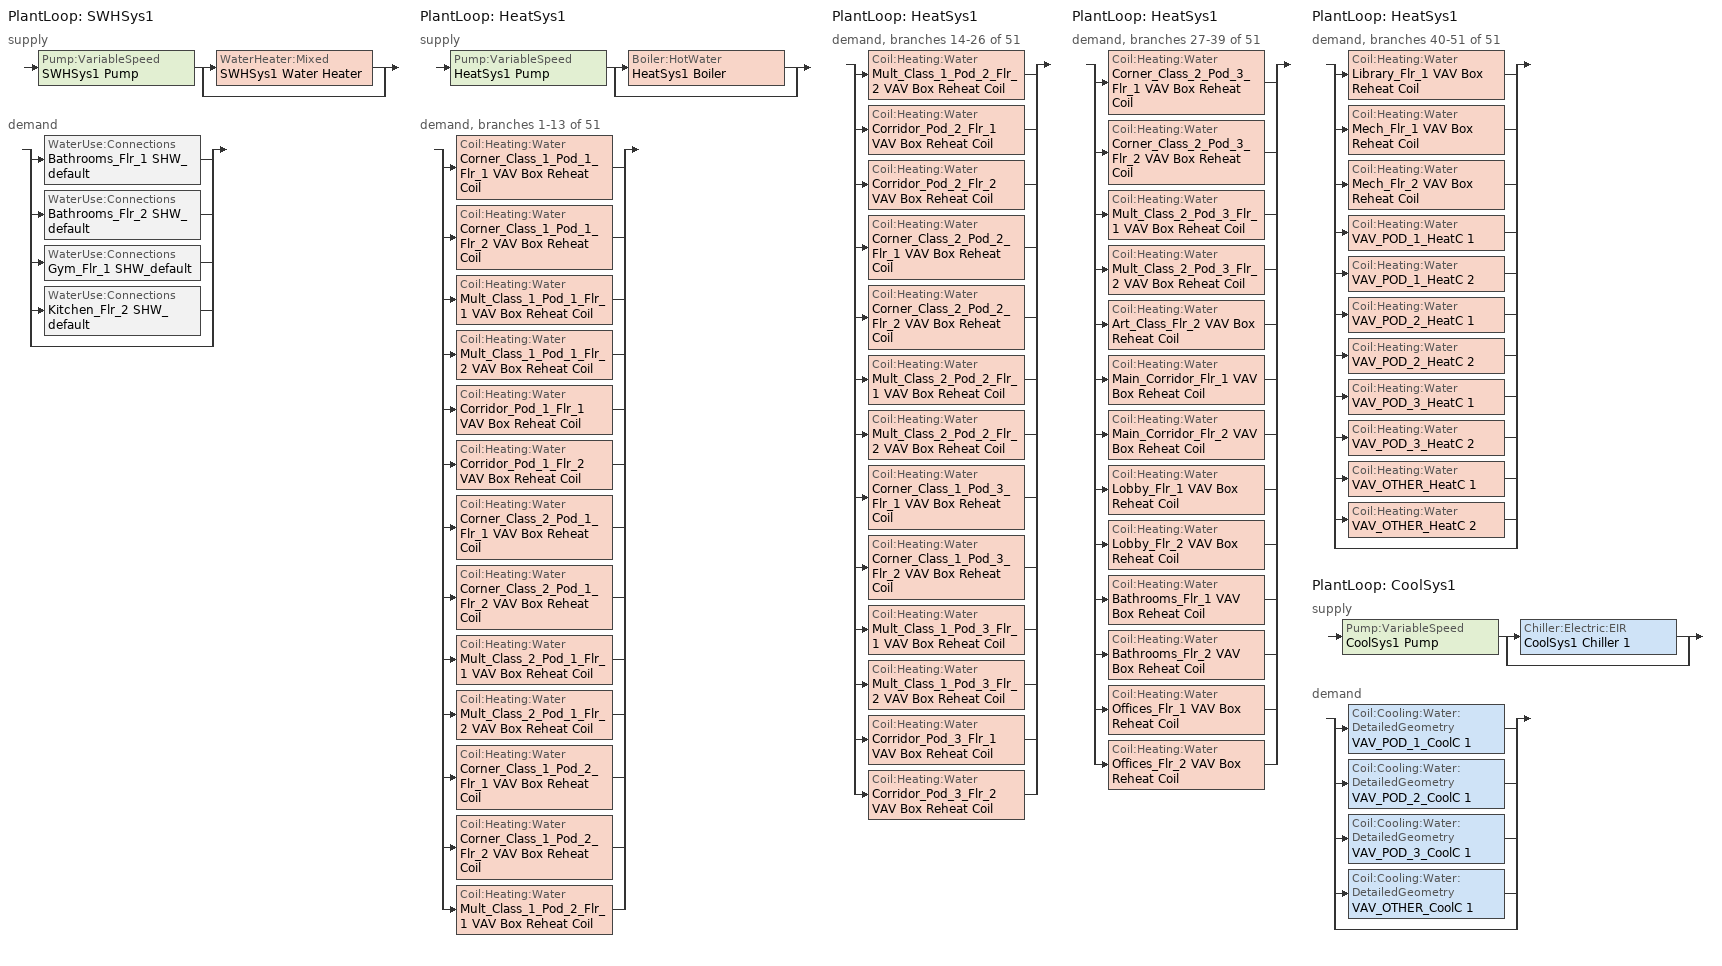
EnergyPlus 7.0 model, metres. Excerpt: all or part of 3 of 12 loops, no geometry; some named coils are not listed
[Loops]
PlantLoop 'SWHSys1'
 supply: Pump:VariableSpeed 'SWHSys1 Pump' > split
  | WaterHeater:Mixed 'SWHSys1 Water Heater'
  | bypass
 demand: split
  | WaterUse:Connections 'Bathrooms_Flr_1 SHW_default'
  | WaterUse:Connections 'Bathrooms_Flr_2 SHW_default'
  | WaterUse:Connections 'Gym_Flr_1 SHW_default'
  | WaterUse:Connections 'Kitchen_Flr_2 SHW_default'
  | bypass
PlantLoop 'HeatSys1'
 supply: Pump:VariableSpeed 'HeatSys1 Pump' > split
  | Boiler:HotWater 'HeatSys1 Boiler'
  | bypass
 demand, branches 1-13 of 51: split
  | Coil:Heating:Water 'Corner_Class_1_Pod_1_Flr_1 VAV Box Reheat Coil'
  | Coil:Heating:Water 'Corner_Class_1_Pod_1_Flr_2 VAV Box Reheat Coil'
  | Coil:Heating:Water 'Mult_Class_1_Pod_1_Flr_1 VAV Box Reheat Coil'
  | Coil:Heating:Water 'Mult_Class_1_Pod_1_Flr_2 VAV Box Reheat Coil'
  | Coil:Heating:Water 'Corridor_Pod_1_Flr_1 VAV Box Reheat Coil'
  | Coil:Heating:Water 'Corridor_Pod_1_Flr_2 VAV Box Reheat Coil'
  | Coil:Heating:Water 'Corner_Class_2_Pod_1_Flr_1 VAV Box Reheat Coil'
  | Coil:Heating:Water 'Corner_Class_2_Pod_1_Flr_2 VAV Box Reheat Coil'
  | Coil:Heating:Water 'Mult_Class_2_Pod_1_Flr_1 VAV Box Reheat Coil'
  | Coil:Heating:Water 'Mult_Class_2_Pod_1_Flr_2 VAV Box Reheat Coil'
  | Coil:Heating:Water 'Corner_Class_1_Pod_2_Flr_1 VAV Box Reheat Coil'
  | Coil:Heating:Water 'Corner_Class_1_Pod_2_Flr_2 VAV Box Reheat Coil'
  | Coil:Heating:Water 'Mult_Class_1_Pod_2_Flr_1 VAV Box Reheat Coil'
PlantLoop 'HeatSys1'
 demand, branches 14-26 of 51: split
  | Coil:Heating:Water 'Mult_Class_1_Pod_2_Flr_2 VAV Box Reheat Coil'
  | Coil:Heating:Water 'Corridor_Pod_2_Flr_1 VAV Box Reheat Coil'
  | Coil:Heating:Water 'Corridor_Pod_2_Flr_2 VAV Box Reheat Coil'
  | Coil:Heating:Water 'Corner_Class_2_Pod_2_Flr_1 VAV Box Reheat Coil'
  | Coil:Heating:Water 'Corner_Class_2_Pod_2_Flr_2 VAV Box Reheat Coil'
  | Coil:Heating:Water 'Mult_Class_2_Pod_2_Flr_1 VAV Box Reheat Coil'
  | Coil:Heating:Water 'Mult_Class_2_Pod_2_Flr_2 VAV Box Reheat Coil'
  | Coil:Heating:Water 'Corner_Class_1_Pod_3_Flr_1 VAV Box Reheat Coil'
  | Coil:Heating:Water 'Corner_Class_1_Pod_3_Flr_2 VAV Box Reheat Coil'
  | Coil:Heating:Water 'Mult_Class_1_Pod_3_Flr_1 VAV Box Reheat Coil'
  | Coil:Heating:Water 'Mult_Class_1_Pod_3_Flr_2 VAV Box Reheat Coil'
  | Coil:Heating:Water 'Corridor_Pod_3_Flr_1 VAV Box Reheat Coil'
  | Coil:Heating:Water 'Corridor_Pod_3_Flr_2 VAV Box Reheat Coil'
PlantLoop 'HeatSys1'
 demand, branches 27-39 of 51: split
  | Coil:Heating:Water 'Corner_Class_2_Pod_3_Flr_1 VAV Box Reheat Coil'
  | Coil:Heating:Water 'Corner_Class_2_Pod_3_Flr_2 VAV Box Reheat Coil'
  | Coil:Heating:Water 'Mult_Class_2_Pod_3_Flr_1 VAV Box Reheat Coil'
  | Coil:Heating:Water 'Mult_Class_2_Pod_3_Flr_2 VAV Box Reheat Coil'
  | Coil:Heating:Water 'Art_Class_Flr_2 VAV Box Reheat Coil'
  | Coil:Heating:Water 'Main_Corridor_Flr_1 VAV Box Reheat Coil'
  | Coil:Heating:Water 'Main_Corridor_Flr_2 VAV Box Reheat Coil'
  | Coil:Heating:Water 'Lobby_Flr_1 VAV Box Reheat Coil'
  | Coil:Heating:Water 'Lobby_Flr_2 VAV Box Reheat Coil'
  | Coil:Heating:Water 'Bathrooms_Flr_1 VAV Box Reheat Coil'
  | Coil:Heating:Water 'Bathrooms_Flr_2 VAV Box Reheat Coil'
  | Coil:Heating:Water 'Offices_Flr_1 VAV Box Reheat Coil'
  | Coil:Heating:Water 'Offices_Flr_2 VAV Box Reheat Coil'
PlantLoop 'HeatSys1'
 demand, branches 40-51 of 51: split
  | Coil:Heating:Water 'Library_Flr_1 VAV Box Reheat Coil'
  | Coil:Heating:Water 'Mech_Flr_1 VAV Box Reheat Coil'
  | Coil:Heating:Water 'Mech_Flr_2 VAV Box Reheat Coil'
  | Coil:Heating:Water 'VAV_POD_1_HeatC 1'
  | Coil:Heating:Water 'VAV_POD_1_HeatC 2'
  | Coil:Heating:Water 'VAV_POD_2_HeatC 1'
  | Coil:Heating:Water 'VAV_POD_2_HeatC 2'
  | Coil:Heating:Water 'VAV_POD_3_HeatC 1'
  | Coil:Heating:Water 'VAV_POD_3_HeatC 2'
  | Coil:Heating:Water 'VAV_OTHER_HeatC 1'
  | Coil:Heating:Water 'VAV_OTHER_HeatC 2'
  | bypass
PlantLoop 'CoolSys1'
 supply: Pump:VariableSpeed 'CoolSys1 Pump' > split
  | Chiller:Electric:EIR 'CoolSys1 Chiller 1'
  | bypass
 demand: split
  | Coil:Cooling:Water:DetailedGeometry 'VAV_POD_1_CoolC 1'
  | Coil:Cooling:Water:DetailedGeometry 'VAV_POD_2_CoolC 1'
  | Coil:Cooling:Water:DetailedGeometry 'VAV_POD_3_CoolC 1'
  | Coil:Cooling:Water:DetailedGeometry 'VAV_OTHER_CoolC 1'
  | bypass
[Coil:Heating:Water] Availability Schedule=ALWAYS_ON; U-Factor Times Area Value {W/K}=AUTOSIZE; Maximum Water Flow Rate {m3/s}=AUTOSIZE; Coil Peformance input method=UFactorTimesAreaAndDesignWaterFlowRate; Nominal Capacity=AUTOSIZE; Design Inlet Water Temperature=82.2; Design Inlet Air Temperature=16.6; Design Outlet Water Temperature=71.1; Design Outlet Air Temperature=32.2; Rated Ratio for Air and Water Convection=1
Corner_Class_1_Pod_1_Flr_1 VAV Box Reheat Coil; Corner_Class_1_Pod_1_Flr_2 VAV Box Reheat Coil; Mult_Class_1_Pod_1_Flr_1 VAV Box Reheat Coil; Mult_Class_1_Pod_1_Flr_2 VAV Box Reheat Coil; Corridor_Pod_1_Flr_1 VAV Box Reheat Coil; Corridor_Pod_1_Flr_2 VAV Box Reheat Coil; Corner_Class_2_Pod_1_Flr_1 VAV Box Reheat Coil; Corner_Class_2_Pod_1_Flr_2 VAV Box Reheat Coil; Mult_Class_2_Pod_1_Flr_1 VAV Box Reheat Coil; Mult_Class_2_Pod_1_Flr_2 VAV Box Reheat Coil; Corner_Class_1_Pod_2_Flr_1 VAV Box Reheat Coil; Corner_Class_1_Pod_2_Flr_2 VAV Box Reheat Coil; Mult_Class_1_Pod_2_Flr_1 VAV Box Reheat Coil; Mult_Class_1_Pod_2_Flr_2 VAV Box Reheat Coil; Corridor_Pod_2_Flr_1 VAV Box Reheat Coil; Corridor_Pod_2_Flr_2 VAV Box Reheat Coil; Corner_Class_2_Pod_2_Flr_1 VAV Box Reheat Coil; Corner_Class_2_Pod_2_Flr_2 VAV Box Reheat Coil; Mult_Class_2_Pod_2_Flr_1 VAV Box Reheat Coil; Mult_Class_2_Pod_2_Flr_2 VAV Box Reheat Coil; Corner_Class_1_Pod_3_Flr_1 VAV Box Reheat Coil; Corner_Class_1_Pod_3_Flr_2 VAV Box Reheat Coil; Mult_Class_1_Pod_3_Flr_1 VAV Box Reheat Coil; Mult_Class_1_Pod_3_Flr_2 VAV Box Reheat Coil; Corridor_Pod_3_Flr_1 VAV Box Reheat Coil; Corridor_Pod_3_Flr_2 VAV Box Reheat Coil; Corner_Class_2_Pod_3_Flr_1 VAV Box Reheat Coil; Corner_Class_2_Pod_3_Flr_2 VAV Box Reheat Coil; Mult_Class_2_Pod_3_Flr_1 VAV Box Reheat Coil; Mult_Class_2_Pod_3_Flr_2 VAV Box Reheat Coil; Art_Class_Flr_2 VAV Box Reheat Coil; Main_Corridor_Flr_1 VAV Box Reheat Coil; Main_Corridor_Flr_2 VAV Box Reheat Coil; Lobby_Flr_1 VAV Box Reheat Coil; Lobby_Flr_2 VAV Box Reheat Coil; Bathrooms_Flr_1 VAV Box Reheat Coil; Bathrooms_Flr_2 VAV Box Reheat Coil; Offices_Flr_1 VAV Box Reheat Coil; Offices_Flr_2 VAV Box Reheat Coil; Library_Flr_1 VAV Box Reheat Coil; Mech_Flr_1 VAV Box Reheat Coil; Mech_Flr_2 VAV Box Reheat Coil
[WaterUse:Connections]
Name | Water Use Equipment 1
Bathrooms_Flr_1 SHW_default | Bathrooms_Flr_1 SHW_default
Bathrooms_Flr_2 SHW_default | Bathrooms_Flr_2 SHW_default
Gym_Flr_1 SHW_default | Gym_Flr_1 SHW_default
Kitchen_Flr_2 SHW_default | Kitchen_Flr_2 SHW_default
[WaterUse:Equipment]
Name | Peak Flow Rate {m3/s} | Flow Rate Fraction Schedule | Target Temperature Schedule | Hot Water Supply Temperature Schedule Name  {C} | Zone | Sensible Fraction Schedule | Latent Fraction Schedule
Bathrooms_Flr_1 SHW_default | 5.48611e-05 | BLDG_SWH_SCH | Bathrooms_Flr_1 SHW_default Temp Sched | Bathrooms_Flr_1 SHW_default Hot Supply Temp Sched | Bathrooms_Flr_1 | Bathrooms_Flr_1 SHW_default Sensible fract sched | Bathrooms_Flr_1 SHW_default Latent fract sched
Bathrooms_Flr_2 SHW_default | 5.48611e-05 | BLDG_SWH_SCH | Bathrooms_Flr_2 SHW_default Temp Sched | Bathrooms_Flr_2 SHW_default Hot Supply Temp Sched | Bathrooms_Flr_2 | Bathrooms_Flr_2 SHW_default Sensible fract sched | Bathrooms_Flr_2 SHW_default Latent fract sched
Gym_Flr_1 SHW_default | 0.000199231 | SHOWERS_SWH_SCH | Gym_Flr_1 SHW_default Temp Sched | Gym_Flr_1 SHW_default Hot Supply Temp Sched | Gym_Flr_1 | Gym_Flr_1 SHW_default Sensible fract sched | Gym_Flr_1 SHW_default Latent fract sched
Kitchen_Flr_2 SHW_default | 0.00013985 | BLDG_SWH_SCH | Kitchen_Flr_2 SHW_default Temp Sched | Kitchen_Flr_2 SHW_default Hot Supply Temp Sched | Kitchen_Flr_2 | Kitchen_Flr_2 SHW_default Sensible fract sched | Kitchen_Flr_2 SHW_default Latent fract sched
[PlantLoop] Fluid Type {WATER}=Water; Maximum Loop Flow Rate {m3/s}=AUTOSIZE; Minimum Loop Flow Rate {m3/s}=0; Loop Volume {m3}=AUTOSIZE; Load Distribution Scheme {OPTIMAL | SEQUENTIAL}=Optimal
Name | Loop Equipment Operation Scheme | Maximum Loop Temperature {C} | Minimum Loop Temperature {C}
SWHSys1 | SWHSys1 Loop Operation Scheme List | 60 | 10
HeatSys1 | HeatSys1 Loop Operation Scheme List | 100 | 10
CoolSys1 | CoolSys1 Loop Operation Scheme List | 98 | 1
[Sizing:Plant]
Name | Loop Type {COOLING | HEATING} | Design Loop Exit Temperature {C} | Design Loop Temperature Difference {C}
SWHSys1 | Heating | 60 | 5
HeatSys1 | Heating | 82.2 | 11.1
CoolSys1 | Cooling | 6.67 | 6.67
[SetpointManager:Scheduled] Control Variable {TEMP}=Temperature
Name | Schedule | Setpoint Node
SWHSys1 Loop Setpoint Manager | SWHSys1-Loop-Temp-Schedule | SWHSys1 Supply Outlet Node
HeatSys1 Loop Setpoint Manager | HW-Loop-Temp-Schedule | HeatSys1 Supply Outlet Node
CoolSys1 Loop Setpoint Manager | CW-Loop-Temp-Schedule | CoolSys1 Supply Outlet Node
[PlantEquipmentOperationSchemes] Control Scheme 1 Schedule=PlantOnSched
Name | Control Scheme 1 Object Type {*******} | Control Scheme 1
SWHSys1 Loop Operation Scheme List | PlantEquipmentOperation:HeatingLoad | SWHSys1 Operation Scheme
HeatSys1 Loop Operation Scheme List | PlantEquipmentOperation:HeatingLoad | HeatSys1 Operation Scheme
CoolSys1 Loop Operation Scheme List | PlantEquipmentOperation:CoolingLoad | CoolSys1 Operation Scheme
[PlantEquipmentOperation:HeatingLoad] Load Range 1 Lower Limit {W}=0; Load Range 1 Upper Limit {W}=1000000000000000
Name | Priority Control 1 Equipment List
SWHSys1 Operation Scheme | SWHSys1 Equipment List
HeatSys1 Operation Scheme | HeatSys1 Equipment List
[PlantEquipmentList]
SWHSys1 Equipment List: SWHSys1 Water Heater
HeatSys1 Equipment List: HeatSys1 Boiler
CoolSys1 Equipment List: CoolSys1 Chiller 1
[Pump:VariableSpeed] Rated Flow Rate {m3/s}=AUTOSIZE; Rated Power Consumption {W}=AUTOSIZE; Motor Efficiency=0.8; Fraction of Motor Inefficiencies to Fluid Stream=0; Coefficient 1 of the Part Load Performance Curve=0; Minimum Flow Rate {m3/s}=0; Pump Control Type {Continuous | Intermittent}=Intermittent
Name | Rated Pump Head {Pa} [179352 Pa = 60 ft] | Coefficient 2 of the Part Load Performance Curve | Coefficient 3 of the Part Load Performance Curve | Coefficient 4 of the Part Load Performance Curve
SWHSys1 Pump | 39228 | 1 | 0 | 0
HeatSys1 Pump | 179344 | 0.0216 | -0.0325 | 1.0095
CoolSys1 Pump | 224180 | 0.0216 | -0.0325 | 1.0095
[WaterHeater:Mixed]
SWHSys1 Water Heater: Tank Volume {m3}=3; Setpoint Temperature Schedule=SWHSys1 Water Heater Setpoint Temperature Schedule Name; Deadband Temperature Difference {deltaC}=2; Maximum Temperature Limit {C}=82.2222; Heater Control Type {Cycle | Modulate}=Cycle; Heater Maximum Capacity {W}=845000; Heater Fuel Type=NATURALGAS; Heater Thermal Efficiency=0.8; Off Cycle Parasitic Fuel Consumption Rate {W}=20; Off Cycle Parasitic Fuel Type=NATURALGAS; Off Cycle Parasitic Heat Fraction To Tank=0.8; On Cycle Parasitic Fuel Type=NATURALGAS; Ambient Temperature Indicator {Schedule | Zone | Outdoors}=SCHEDULE; Ambient Temperature Schedule=SWHSys1 Water Heater Ambient Temperature Schedule Name; Off Cycle Loss Coefficient to Ambient Temperature {W/K}=6; On Cycle Loss Coefficient to Ambient Temperature {W/K}=6; Use Side Effectiveness=1; Source Side Effectiveness=1; Use Side Design Flow Rate=AUTOSIZE; Source Side Design Flow Rate=AUTOSIZE; Indirect Water Heater Recovery Time=1.5
[Boiler:HotWater]
HeatSys1 Boiler: Fuel Type=NATURALGAS; Nominal Capacity {W}=AUTOSIZE; Nominal Thermal Efficiency=0.8; Efficiency Curve Temperature Evaluation Variable=LeavingBoiler; Design Water Outlet Temperature {C}=82.2; Design Water Flow Rate {m3/s}=AUTOSIZE; Minimum Part Load Ratio=0; Maximum Part Load Ratio=1.1; Optimum Part Load Ratio=1; Water Outlet Upper Temperature Limit {C}=95; Boiler Flow Mode { ConstantFlow | VariableFlow }=ConstantFlow; Parasitic Electric Load=0; Sizing Factor=1
[PlantEquipmentOperation:CoolingLoad]
CoolSys1 Operation Scheme: Load Range 1 Lower Limit {W}=0; Load Range 1 Upper Limit {W}=100000000000000; Priority Control 1 Equipment List=CoolSys1 Equipment List
[Chiller:Electric:EIR]
CoolSys1 Chiller 1: Reference Capacity {W}=AUTOSIZE; Reference COP { }=2.8; Reference Leaving Chilled Water Temperature {C}=6.67; Reference Entering Condenser Fluid Temperature {C}=35; Reference Chilled Water Flow Rate {m3/s}=AUTOSIZE; Reference Condenser Water Flow Rate {m3/s}=AUTOSIZE; Cooling Capacity Function of Temperature Curve=CoolSys1 Chiller 1 ClgCapFuncTempCurve; Electric Input to Cooling Output Ratio Function of Temperature Curve=CoolSys1 Chiller 1 EirFuncTempCurve; Electric Input to Cooling Output Ratio Function of Part Load Ratio Curve=CoolSys1 Chiller 1 EirFuncPlrCurve; Minimum Part Load Ratio=0.15; Maximum Part Load Ratio=1; Optimum Part Load Ratio=1; Minimum Unloading Ratio=0.25; Condenser Type=AirCooled; Condenser Fan Power Ratio {W/W}=0; Leaving Chilled Water Lower Temperature Limit {C}=2; Chiller Flow Mode=ConstantFlow; Design Heat Recovery Water Flow Rate {m3/s}=0; Sizing Factor=1
[Schedule:Compact]
Bldg_SWH_Sch: Fraction, Through: 6/30, For: Weekdays, Until: 07:00, 0.05, Until: 08:00, 0.1, Until: 09:00, 0.34, Until: 10:00, 0.6, Until: 11:00, 0.63, Until: 12:00, 0.72, Until: 13:00, 0.79, Until: 14:00, 0.83, Until: 15:00, 0.61, Until: 16:00, 0.65, Until: 18:00, 0.1, Until: 19:00, 0.19, Until: 20:00, 0.25, Until: 22:00, 0.22, Until: 23:00, 0.12, Until: 24:00, 0.09, For: SummerDesignDay, Until: 24:00, 1, For: WinterDesignDay, Until: 24:00, 0, For: AllOtherDays, Until: 08:00, 0.03, Until: 14:00, 0.05, Until: 24:00, 0.03, Through: 9/1, For: Weekdays, Until: 07:00, 0.05, Until: 18:00, 0.1, Until: 19:00, 0.19, Until: 20:00, 0.25, Until: 22:00, 0.22, Until: 23:00, 0.12, Until: 24:00, 0.09, For: SummerDesignDay, Until: 24:00, 1, For: WinterDesignDay, Until: 24:00, 0, For: AllOtherDays, Until: 08:00, 0.03, Until: 14:00, 0.05, Until: 24:00, 0.03, Through: 12/31, For: Weekdays, Until: 07:00, 0.05, Until: 08:00, 0.1, Until: 09:00, 0.34, Until: 10:00, 0.6, Until: 11:00, 0.63, Until: 12:00, 0.72, Until: 13:00, 0.79, Until: 14:00, 0.83, Until: 15:00, 0.61, Until: 16:00, 0.65, Until: 18:00, 0.1, Until: 19:00, 0.19, Until: 20:00, 0.25, Until: 22:00, 0.22, Until: 23:00, 0.12, Until: 24:00, 0.09, For: SummerDesignDay, Until: 24:00, 1, For: WinterDesignDay, Until: 24:00, 0, For: AllOtherDays, Until: 08:00, 0.03, Until: 14:00, 0.05, Until: 24:00, 0.03
Showers_SWH_Sch: Fraction, Through: 6/30, For: Weekdays, Until: 07:00, 0, Until: 08:00, 0.6, Until: 16:00, 0.5, Until: 19:00, 1, Until: 24:00, 0, For: SummerDesignDay, Until: 24:00, 1, For: WinterDesignDay, Until: 24:00, 0, For: AllOtherDays, Until: 24:00, 0, Through: 9/1, For: Weekdays, Until: 08:00, 0, Until: 09:00, 0.3, Until: 16:00, 0.1, Until: 24:00, 0, For: SummerDesignDay, Until: 24:00, 1, For: WinterDesignDay, Until: 24:00, 0, For: AllOtherDays, Until: 24:00, 0, Through: 12/31, For: Weekdays, Until: 07:00, 0, Until: 08:00, 0.6, Until: 16:00, 0.5, Until: 19:00, 1, Until: 24:00, 0, For: SummerDesignDay, Until: 24:00, 1, For: WinterDesignDay, Until: 24:00, 0, For: AllOtherDays, Until: 24:00, 0
Always_On: On/Off, Through: 12/31, For: AllDays, Until: 24:00, 1
PlantOnSched: Any Number, Through: 12/31, For: AllDays, Until: 24:00, 1
CW-Loop-Temp-Schedule: Temperature, Through: 12/31, For: AllDays, Until: 24:00, 6.7
HW-Loop-Temp-Schedule: Temperature, Through: 12/31, For: AllDays, Until: 24:00, 67
Bathrooms_Flr_1 SHW_default Latent fract sched; Bathrooms_Flr_2 SHW_default Latent fract sched; Gym_Flr_1 SHW_default Latent fract sched; Kitchen_Flr_2 SHW_default Latent fract sched: Through: 12/31, For: AllDays, Until: 24:00, 0.05
Bathrooms_Flr_1 SHW_default Sensible fract sched; Bathrooms_Flr_2 SHW_default Sensible fract sched; Gym_Flr_1 SHW_default Sensible fract sched; Kitchen_Flr_2 SHW_default Sensible fract sched: Through: 12/31, For: AllDays, Until: 24:00, 0.2
Bathrooms_Flr_1 SHW_default Temp Sched; Bathrooms_Flr_2 SHW_default Temp Sched; Gym_Flr_1 SHW_default Temp Sched; Kitchen_Flr_2 SHW_default Temp Sched: Through: 12/31, For: AllDays, Until: 24:00, 40
Bathrooms_Flr_1 SHW_default Hot Supply Temp Sched; Bathrooms_Flr_2 SHW_default Hot Supply Temp Sched; Gym_Flr_1 SHW_default Hot Supply Temp Sched; Kitchen_Flr_2 SHW_default Hot Supply Temp Sched: Through: 12/31, For: AllDays, Until: 24:00, 55
SWHSys1-Loop-Temp-Schedule; SWHSys1 Water Heater Setpoint Temperature Schedule Name: Through: 12/31, For: AllDays, Until: 24:00, 60
SWHSys1 Water Heater Ambient Temperature Schedule Name: Through: 12/31, For: AllDays, Until: 24:00, 22
[Curve:Biquadratic] Minimum Value of x=0; Maximum Value of x=20; Minimum Value of y=0; Maximum Value of y=50
Name | Coefficient1 Const | Coefficient2 x | Coefficient3 x**2 | Coefficient4 y | Coefficient5 y**2 | Coefficient6 x*y
CoolSys1 Chiller 1 ClgCapFuncTempCurve | 1.04338 | 0.0407077 | 0.000450555 | -0.00415136 | -8.86452e-05 | -0.000346723
CoolSys1 Chiller 1 EirFuncTempCurve | 0.596192 | -0.00994955 | 0.000788836 | 0.00045058 | 0.000487488 | -0.000762271
[Curve:Quadratic]
CoolSys1 Chiller 1 EirFuncPlrCurve: Coefficient1 Const=0.0313; Coefficient2 x=0.8276; Coefficient3 x**2=0.1364; Minimum Value of x=0; Maximum Value of x=1
